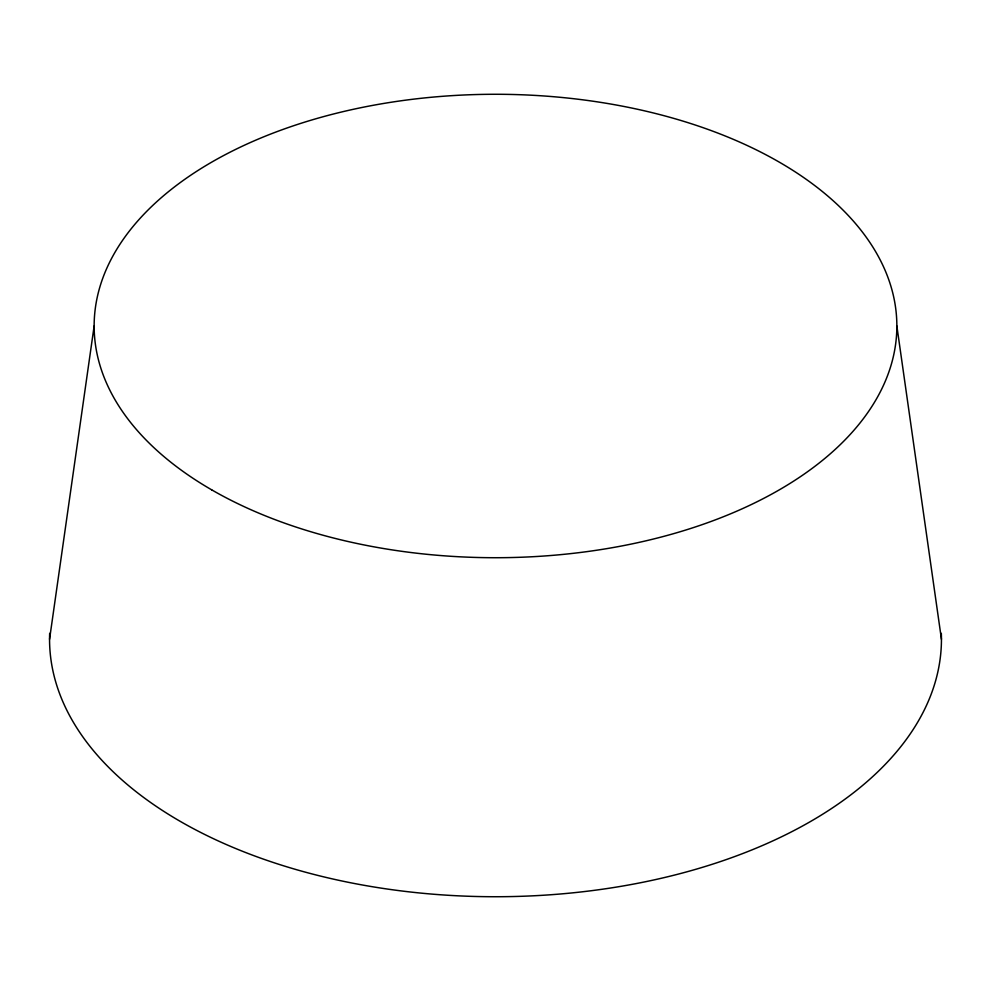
<?xml version="1.0" encoding="UTF-8"?>
<svg xmlns="http://www.w3.org/2000/svg" width="991" height="991" viewBox="0 0 991 991"><rect width="100%" height="100%" fill="white"/><g stroke="black" fill="none" stroke-linecap="round" stroke-linejoin="round"><path stroke-width="1.49" d="M49.55 639.257L94.145 325.989M896.855 325.989L941.45 639.257M941.326 633.323A445.95 257.462 0 0 1 495.5 896.731A445.95 257.462 0 0 1 49.674 633.323M211.702 489.851A401.355 231.721 0 0 0 883.179 385.97A401.355 231.721 0 0 0 391.618 102.172A401.355 231.721 0 0 0 211.702 489.851"/></g></svg>
